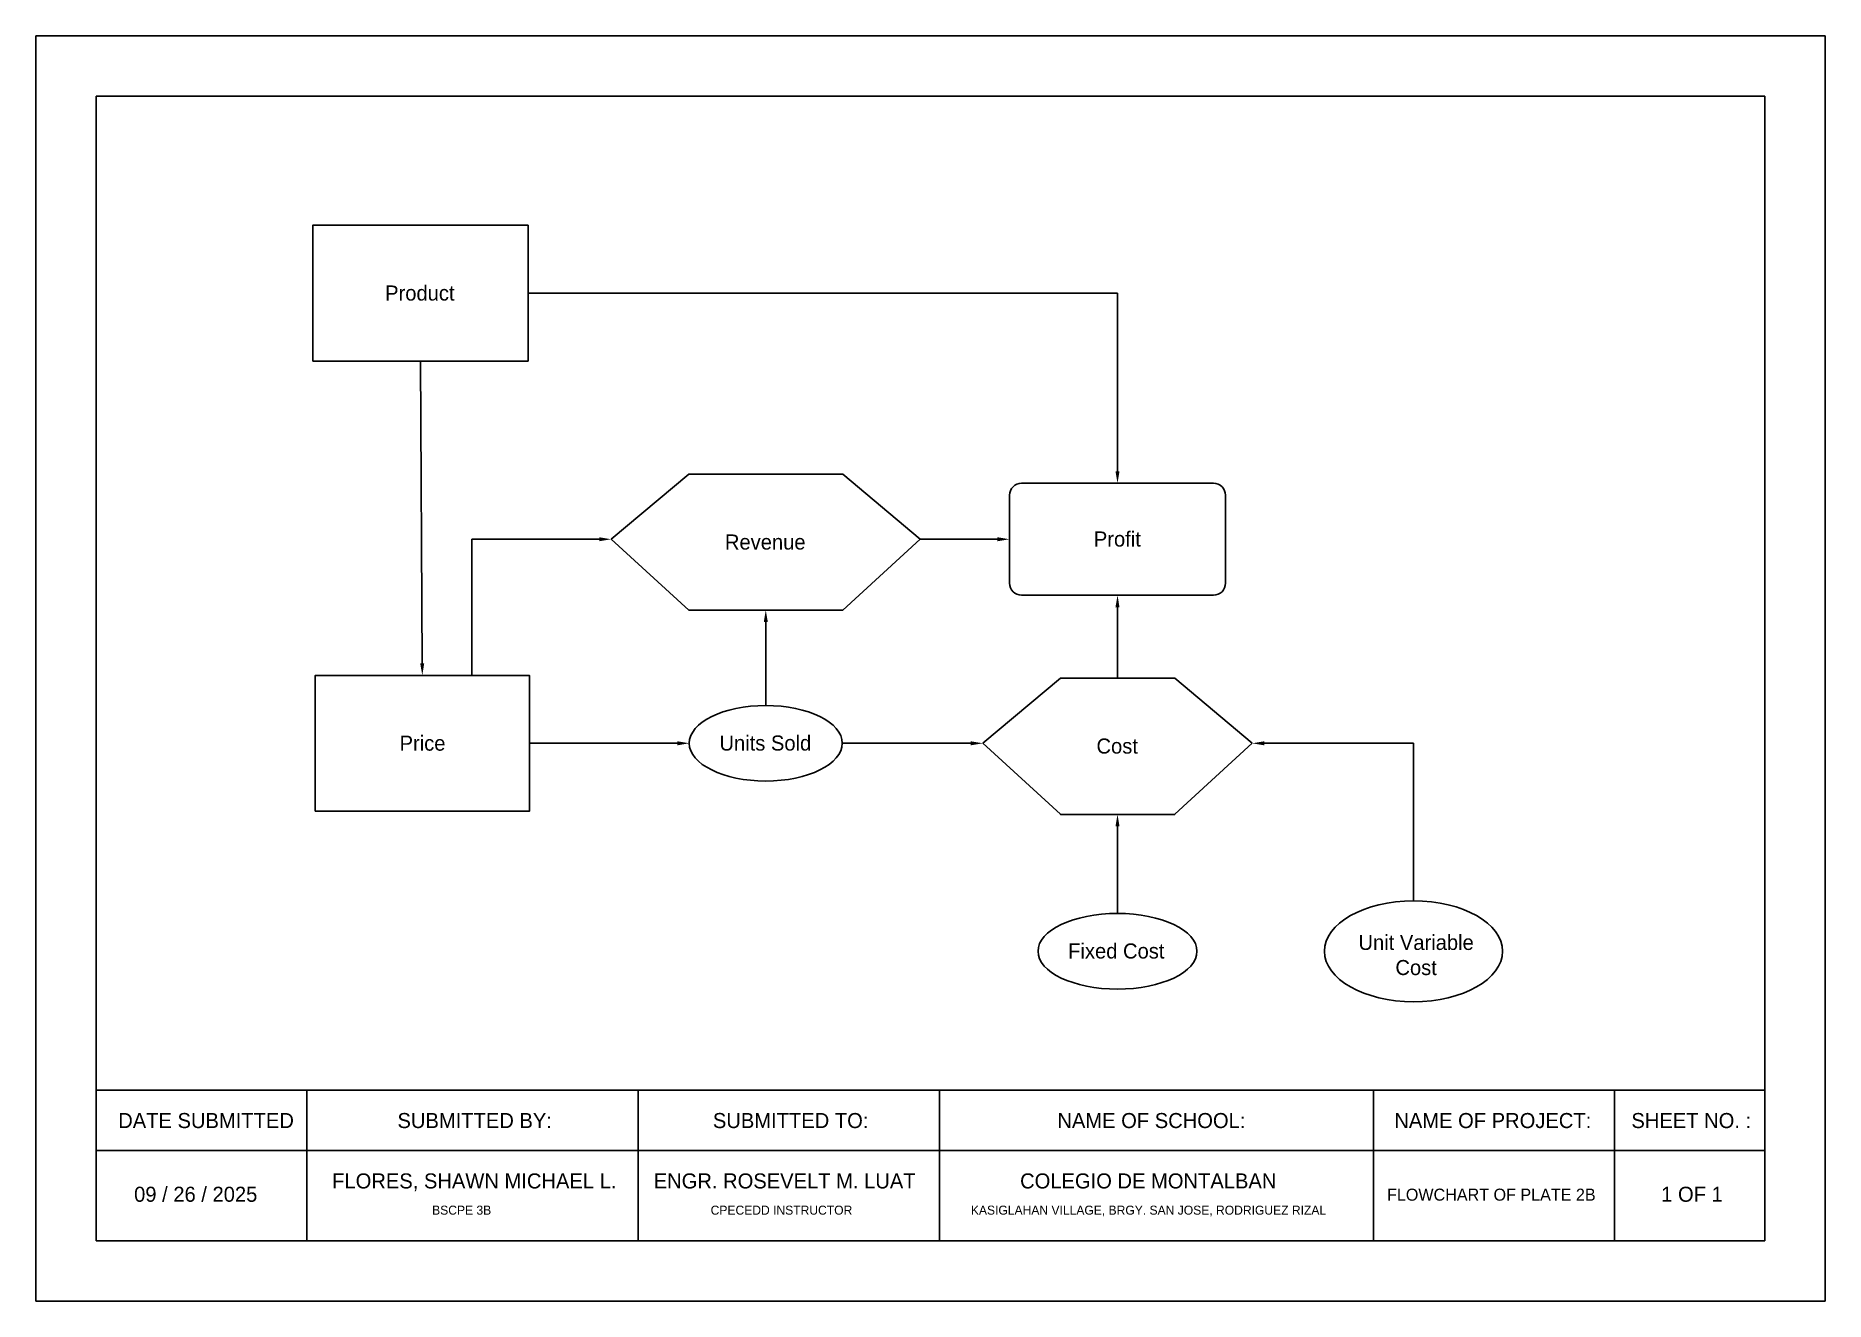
# Model space of a CAD drawing. Header units: millimetres. Extents: x 2974 to 3271, y 1546 to 1756.
import ezdxf

# ---------------------------------------------------------------- set-up
doc = ezdxf.new("R2010")
doc.units = ezdxf.units.MM
doc.styles.add('CEDD TEMP', font='GOTHIC.TTF')

msp = doc.modelspace()

# ---------------------------------------------------------------- linework, layer by layer
for p, q in [((2973.84, 1546.19), (2973.84, 1756.19)), ((2973.84, 1756.19), (3270.84, 1756.19)), ((3270.84, 1546.19), (3270.84, 1756.19)), ((3270.84, 1756.19), (3270.84, 1546.19)), ((2983.84, 1556.19), (2983.84, 1746.19)), ((2983.84, 1746.19), (3260.84, 1746.19)), ((3260.84, 1746.19), (3260.84, 1556.19)), ((3055.56, 1713.47), (3153.38, 1713.47)), ((3082.22, 1683.43), (3069.36, 1672.64)), ((3107.78, 1683.43), (3120.64, 1672.64)), ((3046.21, 1650.05), (3046.21, 1672.64)), ((3069.36, 1672.64), (3082.22, 1660.89)), ((3120.64, 1672.64), (3107.78, 1660.89)), ((3143.89, 1649.57), (3131.03, 1638.78)), ((3162.87, 1649.57), (3175.73, 1638.78)), ((3131.03, 1638.78), (3143.89, 1627.03)), ((3175.73, 1638.78), (3162.87, 1627.03)), ((3202.51, 1612.63), (3202.51, 1638.78)), ((2983.84, 1581.19), (3260.84, 1581.19)), ((3018.84, 1556.19), (3018.84, 1581.19)), ((3073.84, 1556.19), (3073.84, 1581.19)), ((3123.84, 1556.19), (3123.84, 1581.19)), ((3195.84, 1581.19), (3195.84, 1556.19)), ((3235.84, 1581.19), (3235.84, 1556.19)), ((2983.84, 1571.19), (3260.84, 1571.19)), ((2983.84, 1556.19), (3260.84, 1556.19)), ((2973.84, 1546.19), (3270.84, 1546.19))]:
    msp.add_line(p, q)
for points in [[(3019.82, 1702.2), (3019.82, 1724.75), (3055.56, 1724.75), (3055.56, 1702.2)], [(3020.22, 1627.51), (3020.22, 1650.05), (3055.76, 1650.05), (3055.76, 1627.51)]]:
    msp.add_lwpolyline(points, close=True)
at = {"linetype": 'ByBlock', "lineweight": -2}
for points in [[(3153.38, 1683.93), (3153.38, 1713.47)], [(3037.98, 1652.05), (3037.69, 1702.2)], [(3067.36, 1672.64), (3046.21, 1672.64)], [(3133.45, 1672.64), (3120.64, 1672.64)], [(3153.38, 1661.35), (3153.38, 1649.57)], [(3095, 1658.89), (3095, 1645.04)], [(3080.31, 1638.78), (3055.76, 1638.78)], [(3129.03, 1638.78), (3107.7, 1638.78)], [(3177.73, 1638.78), (3202.51, 1638.78)], [(3153.38, 1624.98), (3153.38, 1610.54)]]:
    msp.add_lwpolyline(points, dxfattribs=at)
for points in [[(3082.22, 1683.43), (3107.78, 1683.43)], [(3107.78, 1660.89), (3082.22, 1660.89)], [(3143.89, 1649.57), (3162.87, 1649.57)], [(3162.87, 1627.03), (3162.87, 1626.98), (3143.89, 1626.98), (3143.89, 1627.03)]]:
    msp.add_lwpolyline(points)
msp.add_lwpolyline([(3135.45, 1665.35), (3135.45, 1679.93, -0.414214), (3137.45, 1681.93), (3169.31, 1681.93, -0.414214), (3171.31, 1679.93), (3171.31, 1665.35, -0.414214), (3169.31, 1663.35), (3137.45, 1663.35, -0.414214)], format="xyb", close=True)
for centre, major_axis, ratio in [((3095, 1638.78), (12.7, 0), 0.493565), ((3153.38, 1604.26), (13.19, 0), 0.475905), ((3202.51, 1604.26), (14.79, 0), 0.565656)]:
    msp.add_ellipse(centre, major_axis=major_axis, ratio=ratio)
for points in [[(3153.71, 1683.93), (3153.38, 1681.93), (3153.04, 1683.93)], [(3067.36, 1672.97), (3069.36, 1672.64), (3067.36, 1672.31)], [(3133.45, 1672.97), (3135.45, 1672.64), (3133.45, 1672.31)], [(3153.04, 1661.35), (3153.38, 1663.35), (3153.71, 1661.35)], [(3094.67, 1658.89), (3095, 1660.89), (3095.34, 1658.89)], [(3038.31, 1652.05), (3037.99, 1650.05), (3037.64, 1652.05)], [(3080.31, 1639.11), (3082.31, 1638.78), (3080.31, 1638.44)], [(3129.03, 1639.11), (3131.03, 1638.78), (3129.03, 1638.44)], [(3177.73, 1638.44), (3175.73, 1638.78), (3177.73, 1639.11)], [(3153.04, 1624.98), (3153.38, 1626.98), (3153.71, 1624.98)]]:
    msp.add_solid(points)

# ---------------------------------------------------------------- texts
at = {"attachment_point": 1, "style": 'CEDD TEMP'}
for s, insert, char_height, width in [('Product', (3031.82, 1714.75), 2.5, 15.0787), ('Revenue', (3088.22, 1673.43), 2.5, 16.1904), ('Profit', (3149.45, 1673.93), 2.5, 10.3853), ('Price', (3034.22, 1640.05), 2.5, 10.175), ('Units Sold', (3087.31, 1640.07), 2.5, 17.5974), ('Cost', (3149.89, 1639.57), 2.5, 9.2659), ('\\pxqc;Unit Variable\\PCost', (3191.89, 1606.98), 2.5, 22.0994), ('Fixed Cost', (3145.19, 1605.56), 2.5, 20.5457), ('DATE SUBMITTED', (2987.52, 1577.42), 2.5, 28.8159), ('SUBMITTED BY:', (3033.87, 1577.42), 2.5, 25.4804), ('SUBMITTED TO:', (3086.22, 1577.42), 2.5, 25.9387), ('NAME OF SCHOOL:', (3143.4, 1577.42), 2.5, 34.611), ('NAME OF PROJECT:', (3199.32, 1577.42), 2.5, 34.611), ('SHEET NO. :', (3238.67, 1577.42), 2.5, 20.6874), ('09 / 26 / 2025', (2990.16, 1565.19), 2.5, 22.2004), ('{\\fCentury Gothic|b0|i0|c0|p34;FLORES, SHAWN MICHAEL L.}', (3023.03, 1567.4), 2.5, 50.6808), ('ENGR. ROSEVELT M. LUAT', (3076.4, 1567.4), 2.5, 46.4248), ('COLEGIO DE MONTALBAN', (3137.21, 1567.4), 2.5, 46.4248), ('1 OF 1', (3243.62, 1565.19), 2.5, 11.1103), ('FLOWCHART OF PLATE 2B', (3198.11, 1564.87), 2, 36.7184), ('BSCPE 3B', (3039.62, 1562.05), 1.5, 10.72), ('CPECEDD INSTRUCTOR', (3085.85, 1562.05), 1.5, 25.7247), ('KASIGLAHAN VILLAGE, BRGY. SAN JOSE, RODRIGUEZ RIZAL', (3129.04, 1562.05), 1.5, 62.1258)]:
    msp.add_mtext(s, dxfattribs=dict(at, insert=insert, char_height=char_height, width=width))

doc.saveas('drawing.dxf')
